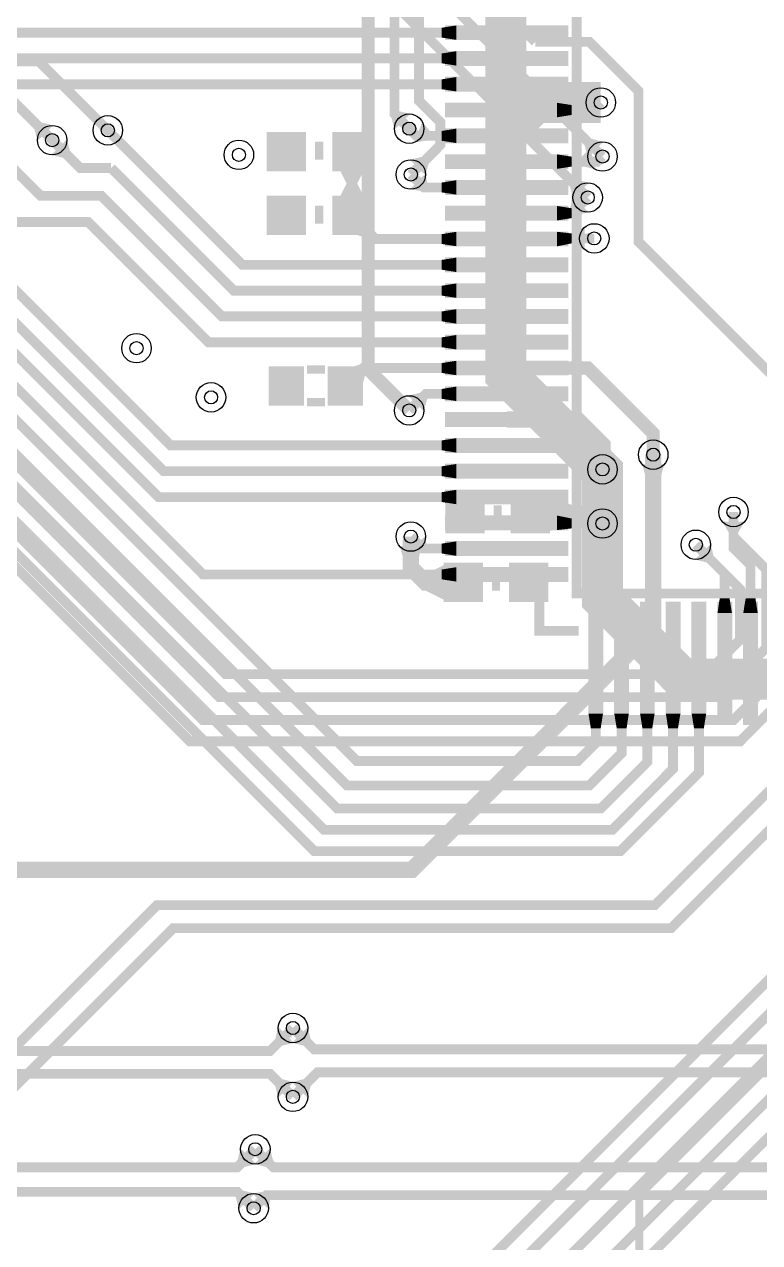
# Model space of a CAD drawing. Extents: x 295 to 3725, y 67 to 3582.
# Drawn here: x 1682 to 2131, y 1203 to 1947 of the extents above; entities that cross this region are included whole.
import ezdxf

# ---------------------------------------------------------------- set-up
doc = ezdxf.new("R2010")
doc.units = 9
for name, color, linetype, true_color in [('BottomLayer', 7, 'Continuous', 0x0000ff), ('BottomPasteMaskLayer', 7, 'Continuous', 0x800000), ('BottomSilkLayer', 7, 'Continuous', 0x66cc33), ('BottomSolderMaskLayer', 7, 'Continuous', 0xaa00ff), ('Document', 7, 'Continuous', 0xffffff), ('Hole', 7, 'Continuous', 0x222222), ('Inner1', 7, 'Continuous', 0x999966), ('Inner2', 7, 'Continuous', 0x008000), ('Multi-Layer', 7, 'Continuous', 0xc0c0c0), ('TopLayer', 7, 'Continuous', 0xff0000), ('TopPasteMaskLayer', 7, 'Continuous', 0x808080), ('TopSilkLayer', 7, 'Continuous', 0xffcc00), ('TopSolderMaskLayer', 7, 'Continuous', 0x800080)]:
    doc.layers.add(name, color=color, linetype=linetype, true_color=true_color)

msp = doc.modelspace()

# ---------------------------------------------------------------- hatches: boundary and pattern name
at = {"layer": 'BottomLayer'}
for points in [[(1917.5630999999994, 1891.9830000000002), (1908.0198000000019, 1882.434400000002), (1906.2146999999968, 1889.5404000000017), (1910.4562000000005, 1893.7842000000019)], [(1699.5625999999975, 1884.9832999999999), (1690.0166999999929, 1875.4374000000025), (1688.2136000000028, 1882.5437999999995), (1692.4562000000005, 1886.7864000000009)], [(1926.9802999999956, 1854.4357999999993), (1917.4349999999977, 1863.9824000000008), (1924.541600000004, 1865.7849999999999), (1928.783899999995, 1861.5421000000024)], [(1940.0050000000047, 1637), (1962.0049999999974, 1637), (1962.0049999999974, 1659), (1940.0050000000047, 1659)], [(1980.0050000000047, 1637), (2002.0049999999974, 1637), (2002.0049999999974, 1659), (1980.0050000000047, 1659)], [(2002.0068000000028, 1636.9995000000017), (2002.0068000000028, 1658.9989999999998), (2017.0068000000028, 1653.0004999999983), (2017.0068000000028, 1643.0004999999983)], [(2033.1156999999948, 1650.8001000000004), (2026.5040000000008, 1639.0299999999988), (2021.5084999999963, 1643.0004999999983), (2027.125899999999, 1653.0004999999983)], [(2121.75, 1643.0460999999996), (2108.25, 1643.0460999999996), (2112, 1636.7461000000003), (2118, 1636.7461000000003)], [(2100.9842999999964, 1629.5622000000003), (2091.4379000000044, 1620.0167000000001), (2098.5443000000014, 1618.213300000003), (2102.787099999994, 1622.4556999999986)], [(1924.7479999999996, 1628.0460999999996), (1911.2479999999923, 1628.0460999999996), (1912.9979999999996, 1621.7461000000003), (1922.9979999999996, 1621.7461000000003)], [(1938.9940999999963, 1616.9995000000017), (1938.9940999999963, 1595), (1927.0020000000004, 1601.0010000000002), (1927.0020000000004, 1611.0010000000002)], [(1960.9950000000026, 1617), (1938.9950000000026, 1617), (1938.9950000000026, 1595), (1960.9950000000026, 1595)], [(2000.9950000000026, 1617), (1978.9950000000026, 1617), (1978.9950000000026, 1595), (2000.9950000000026, 1595)]]:
    msp.add_hatch(color=256, dxfattribs=at).paths.add_polyline_path(points)
at = {"layer": 'BottomPasteMaskLayer'}
for points in [[(1940.0050000000047, 1637), (1962.0049999999974, 1637), (1962.0049999999974, 1659), (1940.0050000000047, 1659)], [(1980.0050000000047, 1637), (2002.0049999999974, 1637), (2002.0049999999974, 1659), (1980.0050000000047, 1659)], [(1960.9950000000026, 1617), (1938.9950000000026, 1617), (1938.9950000000026, 1595), (1960.9950000000026, 1595)], [(2000.9950000000026, 1617), (1978.9950000000026, 1617), (1978.9950000000026, 1595), (2000.9950000000026, 1595)]]:
    msp.add_hatch(color=256, dxfattribs=at).paths.add_polyline_path(points)
at = {"layer": 'BottomSolderMaskLayer'}
for points in [[(1939.004545454547, 1636), (1963.0045454545398, 1636), (1963.0045454545398, 1660), (1939.004545454547, 1660)], [(1979.004545454547, 1636), (2003.0045454545398, 1636), (2003.0045454545398, 1660), (1979.004545454547, 1660)], [(1961.994545454545, 1617.9999999999964), (1937.9945454545523, 1617.9999999999964), (1937.9945454545523, 1594), (1961.994545454545, 1594)], [(2001.994545454545, 1617.9999999999964), (1977.9945454545523, 1617.9999999999964), (1977.9945454545523, 1594), (2001.994545454545, 1594)]]:
    msp.add_hatch(color=256, dxfattribs=at).paths.add_polyline_path(points)
at = {"layer": 'Inner1'}
for points in [[(2035.563599999994, 1874.9832999999999), (2026.017700000004, 1865.4374000000025), (2024.2145000000019, 1872.5437999999995), (2028.4572000000044, 1876.7864000000009)], [(2026.5643999999957, 1849.9832999999999), (2017.0187000000005, 1840.4372000000003), (2015.215400000001, 1847.5435999999972), (2019.457899999994, 1851.7862999999998)], [(2072.7509999999966, 1678.0460999999996), (2059.251000000004, 1678.0460999999996), (2061.0009999999966, 1671.7461000000003), (2071.0009999999966, 1671.7461000000003)], [(1854.9833000000071, 1334.5625999999975), (1845.4374000000025, 1325.0167000000001), (1852.5437999999995, 1323.2136000000028), (1856.7863999999972, 1327.4562000000005)], [(1854.9833000000071, 1291.435900000004), (1845.4374000000025, 1300.9818000000014), (1852.5437999999995, 1302.7849999999962), (1856.7863999999972, 1298.542300000001)], [(1831.9804000000004, 1260.5636000000013), (1822.4343999999983, 1251.017700000004), (1829.5409, 1249.2145000000019), (1833.7834999999977, 1253.457199999997)], [(1830.9844000000012, 1223.4367999999959), (1821.436999999998, 1232.9812999999995), (1827.8784000000014, 1234.1204999999973), (1832.1215999999986, 1229.878499999999)]]:
    msp.add_hatch(color=256, dxfattribs=at).paths.add_polyline_path(points)
at = {"layer": 'TopLayer'}
for points in [[(1945.8690999999963, 1937.2020999999986), (1945.8690999999963, 1946.0181000000011), (1936.8691000000035, 1944.5990999999995), (1936.8691000000035, 1938.5990999999995)], [(2007.2890000000043, 1946.0190000000002), (2007.2890000000043, 1937.201000000001), (1945.8709999999992, 1937.201000000001), (1945.8709999999992, 1946.0190000000002)], [(1945.8690999999963, 1921.4600000000028), (1945.8690999999963, 1930.2782999999981), (1936.8691000000035, 1928.9009000000005), (1936.8691000000035, 1922.9009000000005)], [(2007.2890000000043, 1930.2790000000023), (2007.2890000000043, 1921.4609999999993), (1945.8709999999992, 1921.4609999999993), (1945.8709999999992, 1930.2790000000023)], [(1945.8690999999963, 1905.7103999999963), (1945.8690999999963, 1914.5288), (1936.8691000000035, 1913.1001000000033), (1936.8691000000035, 1907.100099999996)], [(2007.2890000000043, 1914.5290000000023), (2007.2890000000043, 1905.711000000003), (1945.8709999999992, 1905.711000000003), (1945.8709999999992, 1914.5290000000023)], [(2007.2890000000043, 1898.7789999999986), (2007.2890000000043, 1889.9609999999993), (1945.8709999999992, 1889.9609999999993), (1945.8709999999992, 1898.7789999999986)], [(2007.2900000000009, 1898.779300000002), (2007.2900000000009, 1889.9609000000019), (2016.2900000000009, 1891.399400000002), (2016.2900000000009, 1897.3993999999984)], [(2031.0152999999991, 1890.5080000000016), (2025.9475999999995, 1903.020700000001), (2021.4271000000008, 1897.3993999999984), (2023.8571999999986, 1891.399400000002)], [(1924.9815000000017, 1887.1630000000005), (1920.1343999999954, 1874.5631999999969), (1927.2837, 1875.6010999999999), (1929.5920000000042, 1881.6010999999999)], [(1945.8690999999963, 1874.2114000000001), (1945.8690999999963, 1883.0298000000003), (1936.8691000000035, 1881.6010999999999), (1936.8691000000035, 1875.6010999999999)], [(2007.2890000000043, 1883.0290000000023), (2007.2890000000043, 1874.2109999999993), (1945.8709999999992, 1874.2109999999993), (1945.8709999999992, 1883.0290000000023)], [(1707.981399999997, 1876.5646000000015), (1698.4354000000021, 1867.018600000003), (1705.541799999999, 1865.2154999999984), (1709.7844999999943, 1869.458200000001)], [(1831.0049999999974, 1880), (1853.0050000000047, 1880), (1853.0050000000047, 1858), (1831.0049999999974, 1858)], [(1871.0049999999974, 1880), (1893.0050000000047, 1880), (1893.0050000000047, 1858), (1871.0049999999974, 1858)], [(2007.2890000000043, 1867.2789999999986), (2007.2890000000043, 1858.461000000003), (1945.8709999999992, 1858.461000000003), (1945.8709999999992, 1867.2789999999986)], [(2007.2900000000009, 1867.2778000000035), (2007.2900000000009, 1858.461900000002), (2016.2900000000009, 1859.9004000000023), (2016.2900000000009, 1865.9003999999986)], [(2030.948900000003, 1857.9642999999996), (2027.5327000000034, 1871.024900000004), (2022.3611999999994, 1865.9003999999986), (2023.930499999995, 1859.9004000000023)], [(1889.5020000000004, 1858.0004999999983), (1874.5020000000004, 1858.0004999999983), (1879.0020000000004, 1849.000500000002), (1885.0020000000077, 1849.000500000002)], [(1926.9804000000004, 1855.5636000000013), (1917.4343999999983, 1846.017700000004), (1923.7770999999993, 1844.9782999999989), (1928.0198000000019, 1849.2209000000003)], [(1874.5020000000004, 1841.0010000000002), (1889.5020000000004, 1841.0010000000002), (1885.0020000000077, 1850.0010000000038), (1879.0020000000004, 1850.0010000000038)], [(1945.8690999999963, 1842.7221999999965), (1945.8690999999963, 1851.538099999998), (1936.8691000000035, 1850.0995999999977), (1936.8691000000035, 1844.0996000000014)], [(2007.2890000000043, 1851.538999999997), (2007.2890000000043, 1842.7210000000014), (1945.8709999999992, 1842.7210000000014), (1945.8709999999992, 1851.538999999997)], [(1831.0049999999974, 1841), (1853.0050000000047, 1841), (1853.0050000000047, 1819), (1831.0049999999974, 1819)], [(1871.0049999999974, 1841), (1893.0050000000047, 1841), (1893.0050000000047, 1819), (1871.0049999999974, 1819)], [(2026.5656999999992, 1832.0187000000005), (2017.018600000003, 1841.563399999999), (2015.2163999999975, 1834.4568), (2019.4595000000045, 1830.2147000000004)], [(1893.0028999999995, 1829.605599999999), (1882.3963000000003, 1818.9989999999998), (1891.9423000000024, 1815.8170000000027), (1896.1849000000002, 1820.0597000000016)], [(2007.2890000000043, 1835.7890000000007), (2007.2890000000043, 1826.9709999999977), (1945.8709999999992, 1826.9709999999977), (1945.8709999999992, 1835.7890000000007)], [(2007.2900000000009, 1835.7885999999999), (2007.2900000000009, 1826.9701999999997), (2016.2900000000009, 1828.3989000000001), (2016.2900000000009, 1834.3989000000001)], [(2024.0470999999961, 1809.2510000000002), (2024.0470999999961, 1822.7509999999966), (2017.7470999999932, 1819.0009999999966), (2017.7470999999932, 1813.0010000000002)], [(1945.8690999999963, 1811.220699999998), (1945.8690999999963, 1820.0390999999981), (1936.8691000000035, 1818.600599999998), (1936.8691000000035, 1812.6006000000016)], [(2007.2890000000043, 1820.0390000000007), (2007.2890000000043, 1811.2210000000014), (1945.8709999999992, 1811.2210000000014), (1945.8709999999992, 1820.0390000000007)], [(2007.2900000000009, 1820.0390999999981), (2007.2900000000009, 1811.220699999998), (2016.2900000000009, 1813.0010000000002), (2016.2900000000009, 1819.0009999999966)], [(1945.8690999999963, 1795.4712), (1945.8690999999963, 1804.2896000000037), (1936.8691000000035, 1802.899900000004), (1936.8691000000035, 1796.8998999999967)], [(2007.2890000000043, 1804.288999999997), (2007.2890000000043, 1795.4709999999977), (1945.8709999999992, 1795.4709999999977), (1945.8709999999992, 1804.288999999997)], [(1945.8690999999963, 1779.7217000000019), (1945.8690999999963, 1788.5399999999972), (1936.8691000000035, 1787.0990999999995), (1936.8691000000035, 1781.0990999999995)], [(2007.2890000000043, 1788.5390000000007), (2007.2890000000043, 1779.7209999999977), (1945.8709999999992, 1779.7209999999977), (1945.8709999999992, 1788.5390000000007)], [(1945.8690999999963, 1763.9818999999989), (1945.8690999999963, 1772.7979000000014), (1936.8691000000035, 1771.4009000000005), (1936.8691000000035, 1765.4009000000005)], [(2007.2890000000043, 1772.798999999999), (2007.2890000000043, 1763.9809999999998), (1945.8709999999992, 1763.9809999999998), (1945.8709999999992, 1772.798999999999)], [(1945.8690999999963, 1748.2299999999996), (1945.8690999999963, 1757.0483000000022), (1936.8691000000035, 1755.6001000000033), (1936.8691000000035, 1749.600099999996)], [(2007.2890000000043, 1757.0490000000027), (2007.2890000000043, 1748.2309999999998), (1945.8709999999992, 1748.2309999999998), (1945.8709999999992, 1757.0490000000027)], [(1945.8690999999963, 1732.4805000000015), (1945.8690999999963, 1741.2988000000005), (1936.8691000000035, 1739.8993999999984), (1936.8691000000035, 1733.899400000002)], [(2007.2890000000043, 1741.298999999999), (2007.2890000000043, 1732.4809999999998), (1945.8709999999992, 1732.4809999999998), (1945.8709999999992, 1741.298999999999)], [(2007.2900000000009, 1741.2988000000005), (2007.2900000000009, 1732.4805000000015), (2019.2900000000009, 1732.899400000002), (2019.2900000000009, 1740.8993999999984)], [(1851.8400000000038, 1714.9969999999994), (1832.1549999999988, 1714.9969999999994), (1832.1549999999988, 1736.997000000003), (1851.8400000000038, 1736.997000000003)], [(1887.8399999999965, 1714.9969999999994), (1868.1549999999988, 1714.9969999999994), (1868.1549999999988, 1736.997000000003), (1887.8399999999965, 1736.997000000003)], [(1880.3970000000045, 1736.9971000000005), (1887.8417999999947, 1723.9749999999985), (1890.444500000005, 1734.2001999999993), (1886.780500000008, 1739.0212000000029)], [(1945.8690999999963, 1716.7309999999998), (1945.8690999999963, 1725.5492999999988), (1936.8691000000035, 1724.1010999999999), (1936.8691000000035, 1718.1010999999999)], [(2007.2890000000043, 1725.548999999999), (2007.2890000000043, 1716.7309999999998), (1945.8709999999992, 1716.7309999999998), (1945.8709999999992, 1725.548999999999)], [(1925.9844000000012, 1710.4385000000002), (1916.4372999999978, 1719.9832000000024), (1923.5434999999998, 1721.7871999999988), (1927.7865999999995, 1717.545100000003)], [(2007.2890000000043, 1709.798999999999), (2007.2890000000043, 1700.9809999999998), (1945.8709999999992, 1700.9809999999998), (1945.8709999999992, 1709.798999999999)], [(1945.8690999999963, 1685.2417000000023), (1945.8690999999963, 1694.0601000000024), (1936.8691000000035, 1692.6996999999974), (1936.8691000000035, 1686.6996999999974)], [(2007.2890000000043, 1694.059000000001), (2007.2890000000043, 1685.2410000000018), (1945.8709999999992, 1685.2410000000018), (1945.8709999999992, 1694.059000000001)], [(2041.75, 1680.9529000000039), (2028.25, 1680.9529000000039), (2030, 1687.2528999999995), (2040, 1687.2528999999995)], [(1945.8690999999963, 1669.4922000000006), (1945.8690999999963, 1678.3080999999984), (1936.8691000000035, 1676.8989000000001), (1936.8691000000035, 1670.8989000000001)], [(2007.2890000000043, 1678.309000000001), (2007.2890000000043, 1669.4909999999982), (1945.8709999999992, 1669.4909999999982), (1945.8709999999992, 1678.309000000001)], [(1945.8690999999963, 1653.7402000000002), (1945.8690999999963, 1662.558600000004), (1936.8691000000035, 1661.100599999998), (1936.8691000000035, 1655.1006000000016)], [(2007.2890000000043, 1662.559000000001), (2007.2890000000043, 1653.7410000000018), (1945.8709999999992, 1653.7410000000018), (1945.8709999999992, 1662.559000000001)], [(2007.2890000000043, 1646.8089999999975), (2007.2890000000043, 1637.9910000000018), (1945.8709999999992, 1637.9910000000018), (1945.8709999999992, 1646.8089999999975)], [(2007.2900000000009, 1646.8090999999986), (2007.2900000000009, 1637.990700000002), (2016.2900000000009, 1638.999499999998), (2016.2900000000009, 1644.999499999998)], [(2029.0470999999961, 1635.249499999998), (2029.0470999999961, 1648.749499999998), (2022.7470999999932, 1644.999499999998), (2022.7470999999932, 1638.999499999998)], [(2121.75, 1643.0460999999996), (2108.25, 1643.0460999999996), (2112, 1636.7461000000003), (2118, 1636.7461000000003)], [(1926.9761999999973, 1634.6252999999997), (1917.4971000000005, 1625.012999999999), (1923.293899999997, 1624.5631999999969), (1927.5069000000003, 1628.8352999999988)], [(1945.8690999999963, 1622.2411999999968), (1945.8690999999963, 1631.0596000000005), (1936.8691000000035, 1629.699199999999), (1936.8691000000035, 1623.6992000000027)], [(2007.2890000000043, 1631.059000000001), (2007.2890000000043, 1622.2409999999982), (1945.8709999999992, 1622.2409999999982), (1945.8709999999992, 1631.059000000001)], [(2100.9842999999964, 1629.5620000000017), (2091.437699999995, 1620.0167000000001), (2098.5440000000017, 1618.2130999999972), (2102.7869999999966, 1622.4555)], [(1945.8690999999963, 1606.5014999999985), (1945.8690999999963, 1615.3198000000011), (1936.8691000000035, 1613.9009000000005), (1936.8691000000035, 1607.9009000000005)], [(2007.2890000000043, 1615.3189999999995), (2007.2890000000043, 1606.5009999999966), (1945.8709999999992, 1606.5009999999966), (1945.8709999999992, 1615.3189999999995)], [(2105.239300000001, 1587.2899999999972), (2114.0576, 1587.2899999999972), (2112.5996000000014, 1596.2900000000009), (2106.5996000000014, 1596.2900000000009)], [(2120.981400000004, 1587.2899999999972), (2129.7998000000007, 1587.2899999999972), (2128.4003999999986, 1596.2900000000009), (2122.4003999999986, 1596.2900000000009)], [(2035.3190000000031, 1587.2890000000007), (2035.3190000000031, 1525.8710000000028), (2026.5009999999966, 1525.8710000000028), (2026.5009999999966, 1587.2890000000007)], [(2051.058999999994, 1587.2890000000007), (2051.058999999994, 1525.8710000000028), (2042.2410000000018, 1525.8710000000028), (2042.2410000000018, 1587.2890000000007)], [(2066.809000000001, 1587.2890000000007), (2066.809000000001, 1525.8710000000028), (2057.991000000002, 1525.8710000000028), (2057.991000000002, 1587.2890000000007)], [(2082.559000000001, 1587.2890000000007), (2082.559000000001, 1525.8710000000028), (2073.741000000002, 1525.8710000000028), (2073.741000000002, 1587.2890000000007)], [(2098.309000000001, 1587.2890000000007), (2098.309000000001, 1525.8710000000028), (2089.4909999999945, 1525.8710000000028), (2089.4909999999945, 1587.2890000000007)], [(2114.058999999994, 1587.2890000000007), (2114.058999999994, 1525.8710000000028), (2105.2409999999945, 1525.8710000000028), (2105.2409999999945, 1587.2890000000007)], [(2129.798999999999, 1587.2890000000007), (2129.798999999999, 1525.8710000000028), (2120.9809999999998, 1525.8710000000028), (2120.9809999999998, 1587.2890000000007)], [(2035.3174, 1525.8715999999986), (2026.4990000000034, 1525.8715999999986), (2027.8984000000055, 1516.8715999999986), (2033.8983999999982, 1516.8715999999986)], [(2051.0596000000005, 1525.8715999999986), (2042.2411999999968, 1525.8715999999986), (2043.6992000000027, 1516.8715999999986), (2049.6991999999955, 1516.8715999999986)], [(2066.8065999999963, 1525.8715999999986), (2057.993199999997, 1525.8715999999986), (2059.4023000000016, 1516.8715999999986), (2065.4022999999943, 1516.8715999999986)], [(2082.558600000004, 1525.8715999999986), (2073.7402, 1525.8715999999986), (2075.100599999998, 1516.8715999999986), (2081.100599999998, 1516.8715999999986)], [(2098.3104999999996, 1525.8715999999986), (2089.492200000008, 1525.8715999999986), (2090.9014000000025, 1516.8715999999986), (2096.901399999995, 1516.8715999999986)], [(1846.5645999999979, 1325.0167000000001), (1837.018600000003, 1334.5625999999975), (1835.2155000000057, 1327.4562000000005), (1839.458200000001, 1323.2136000000028)], [(1846.5653999999995, 1300.9818000000014), (1837.018600000003, 1291.4366999999984), (1835.2160999999978, 1298.5433000000048), (1839.4591000000073, 1302.7854999999981)], [(1823.563599999994, 1251.0178000000014), (1814.0155999999988, 1260.561600000001), (1812.2140000000072, 1253.4547999999995), (1816.4576000000015, 1249.2131000000008)], [(1822.5656000000017, 1232.981399999997), (1813.0195999999996, 1223.4354000000021), (1811.2165000000023, 1230.541799999999), (1815.4591, 1234.7845000000016)]]:
    msp.add_hatch(color=256, dxfattribs=at).paths.add_polyline_path(points)
at = {"layer": 'TopPasteMaskLayer'}
for points in [[(2007.2890000000043, 1946.0190000000002), (2007.2890000000043, 1937.201000000001), (1945.8709999999992, 1937.201000000001), (1945.8709999999992, 1946.0190000000002)], [(2007.2890000000043, 1930.2790000000023), (2007.2890000000043, 1921.4609999999993), (1945.8709999999992, 1921.4609999999993), (1945.8709999999992, 1930.2790000000023)], [(2007.2890000000043, 1914.5290000000023), (2007.2890000000043, 1905.711000000003), (1945.8709999999992, 1905.711000000003), (1945.8709999999992, 1914.5290000000023)], [(2007.2890000000043, 1898.7789999999986), (2007.2890000000043, 1889.9609999999993), (1945.8709999999992, 1889.9609999999993), (1945.8709999999992, 1898.7789999999986)], [(2007.2890000000043, 1883.0290000000023), (2007.2890000000043, 1874.2109999999993), (1945.8709999999992, 1874.2109999999993), (1945.8709999999992, 1883.0290000000023)], [(1831.0049999999974, 1880), (1853.0050000000047, 1880), (1853.0050000000047, 1858), (1831.0049999999974, 1858)], [(1871.0049999999974, 1880), (1893.0050000000047, 1880), (1893.0050000000047, 1858), (1871.0049999999974, 1858)], [(2007.2890000000043, 1867.2789999999986), (2007.2890000000043, 1858.461000000003), (1945.8709999999992, 1858.461000000003), (1945.8709999999992, 1867.2789999999986)], [(2007.2890000000043, 1851.538999999997), (2007.2890000000043, 1842.7210000000014), (1945.8709999999992, 1842.7210000000014), (1945.8709999999992, 1851.538999999997)], [(1831.0049999999974, 1841), (1853.0050000000047, 1841), (1853.0050000000047, 1819), (1831.0049999999974, 1819)], [(1871.0049999999974, 1841), (1893.0050000000047, 1841), (1893.0050000000047, 1819), (1871.0049999999974, 1819)], [(2007.2890000000043, 1835.7890000000007), (2007.2890000000043, 1826.9709999999977), (1945.8709999999992, 1826.9709999999977), (1945.8709999999992, 1835.7890000000007)], [(2007.2890000000043, 1820.0390000000007), (2007.2890000000043, 1811.2210000000014), (1945.8709999999992, 1811.2210000000014), (1945.8709999999992, 1820.0390000000007)], [(2007.2890000000043, 1804.288999999997), (2007.2890000000043, 1795.4709999999977), (1945.8709999999992, 1795.4709999999977), (1945.8709999999992, 1804.288999999997)], [(2007.2890000000043, 1788.5390000000007), (2007.2890000000043, 1779.7209999999977), (1945.8709999999992, 1779.7209999999977), (1945.8709999999992, 1788.5390000000007)], [(2007.2890000000043, 1772.798999999999), (2007.2890000000043, 1763.9809999999998), (1945.8709999999992, 1763.9809999999998), (1945.8709999999992, 1772.798999999999)], [(2007.2890000000043, 1757.0490000000027), (2007.2890000000043, 1748.2309999999998), (1945.8709999999992, 1748.2309999999998), (1945.8709999999992, 1757.0490000000027)], [(2007.2890000000043, 1741.298999999999), (2007.2890000000043, 1732.4809999999998), (1945.8709999999992, 1732.4809999999998), (1945.8709999999992, 1741.298999999999)], [(1851.8400000000038, 1714.9969999999994), (1832.1549999999988, 1714.9969999999994), (1832.1549999999988, 1736.997000000003), (1851.8400000000038, 1736.997000000003)], [(1887.8399999999965, 1714.9969999999994), (1868.1549999999988, 1714.9969999999994), (1868.1549999999988, 1736.997000000003), (1887.8399999999965, 1736.997000000003)], [(2007.2890000000043, 1725.548999999999), (2007.2890000000043, 1716.7309999999998), (1945.8709999999992, 1716.7309999999998), (1945.8709999999992, 1725.548999999999)], [(2007.2890000000043, 1709.798999999999), (2007.2890000000043, 1700.9809999999998), (1945.8709999999992, 1700.9809999999998), (1945.8709999999992, 1709.798999999999)], [(2007.2890000000043, 1694.059000000001), (2007.2890000000043, 1685.2410000000018), (1945.8709999999992, 1685.2410000000018), (1945.8709999999992, 1694.059000000001)], [(2007.2890000000043, 1678.309000000001), (2007.2890000000043, 1669.4909999999982), (1945.8709999999992, 1669.4909999999982), (1945.8709999999992, 1678.309000000001)], [(2007.2890000000043, 1662.559000000001), (2007.2890000000043, 1653.7410000000018), (1945.8709999999992, 1653.7410000000018), (1945.8709999999992, 1662.559000000001)], [(2007.2890000000043, 1646.8089999999975), (2007.2890000000043, 1637.9910000000018), (1945.8709999999992, 1637.9910000000018), (1945.8709999999992, 1646.8089999999975)], [(2007.2890000000043, 1631.059000000001), (2007.2890000000043, 1622.2409999999982), (1945.8709999999992, 1622.2409999999982), (1945.8709999999992, 1631.059000000001)], [(2007.2890000000043, 1615.3189999999995), (2007.2890000000043, 1606.5009999999966), (1945.8709999999992, 1606.5009999999966), (1945.8709999999992, 1615.3189999999995)], [(2035.3190000000031, 1587.2890000000007), (2035.3190000000031, 1525.8710000000028), (2026.5009999999966, 1525.8710000000028), (2026.5009999999966, 1587.2890000000007)], [(2051.058999999994, 1587.2890000000007), (2051.058999999994, 1525.8710000000028), (2042.2410000000018, 1525.8710000000028), (2042.2410000000018, 1587.2890000000007)], [(2066.809000000001, 1587.2890000000007), (2066.809000000001, 1525.8710000000028), (2057.991000000002, 1525.8710000000028), (2057.991000000002, 1587.2890000000007)], [(2082.559000000001, 1587.2890000000007), (2082.559000000001, 1525.8710000000028), (2073.741000000002, 1525.8710000000028), (2073.741000000002, 1587.2890000000007)], [(2098.309000000001, 1587.2890000000007), (2098.309000000001, 1525.8710000000028), (2089.4909999999945, 1525.8710000000028), (2089.4909999999945, 1587.2890000000007)], [(2114.058999999994, 1587.2890000000007), (2114.058999999994, 1525.8710000000028), (2105.2409999999945, 1525.8710000000028), (2105.2409999999945, 1587.2890000000007)], [(2129.798999999999, 1587.2890000000007), (2129.798999999999, 1525.8710000000028), (2120.9809999999998, 1525.8710000000028), (2120.9809999999998, 1587.2890000000007)]]:
    msp.add_hatch(color=256, dxfattribs=at).paths.add_polyline_path(points)
at = {"layer": 'TopSolderMaskLayer'}
for points in [[(2014.2532816645835, 1946.1625758828995), (2014.2532816645835, 1937.0574241171016), (1938.9067183354127, 1937.0574241171016), (1938.9067183354127, 1946.1625758828995)], [(2014.2532816645835, 1930.422575882898), (2014.2532816645835, 1921.3174241171), (1938.9067183354127, 1921.3174241171), (1938.9067183354127, 1930.422575882898)], [(2014.2532816645835, 1914.6725758829016), (2014.2532816645835, 1905.5674241171037), (1938.9067183354127, 1905.5674241171037), (1938.9067183354127, 1914.6725758829016)], [(2014.2532816645835, 1898.922575882898), (2014.2532816645835, 1889.8174241171), (1938.9067183354127, 1889.8174241171), (1938.9067183354127, 1898.922575882898)], [(2014.2532816645835, 1883.172575882898), (2014.2532816645835, 1874.0674241171), (1938.9067183354127, 1874.0674241171), (1938.9067183354127, 1883.172575882898)], [(1830.0045454545398, 1881), (1854.004545454547, 1881), (1854.004545454547, 1857.0000000000036), (1830.0045454545398, 1857.0000000000036)], [(1870.0045454545398, 1881), (1894.004545454547, 1881), (1894.004545454547, 1857.0000000000036), (1870.0045454545398, 1857.0000000000036)], [(2014.2532816645835, 1867.422575882898), (2014.2532816645835, 1858.3174241171037), (1938.9067183354127, 1858.3174241171037), (1938.9067183354127, 1867.422575882898)], [(2014.2532816645835, 1851.6825758828963), (2014.2532816645835, 1842.577424117102), (1938.9067183354127, 1842.577424117102), (1938.9067183354127, 1851.6825758828963)], [(1830.0045454545398, 1842), (1854.004545454547, 1842), (1854.004545454547, 1818), (1830.0045454545398, 1818)], [(1870.0045454545398, 1842), (1894.004545454547, 1842), (1894.004545454547, 1818), (1870.0045454545398, 1818)], [(2014.2532816645835, 1835.9325758829), (2014.2532816645835, 1826.827424117102), (1938.9067183354127, 1826.827424117102), (1938.9067183354127, 1835.9325758829)], [(2014.2532816645835, 1820.1825758829), (2014.2532816645835, 1811.077424117102), (1938.9067183354127, 1811.077424117102), (1938.9067183354127, 1820.1825758829)], [(2014.2532816645835, 1804.4325758828963), (2014.2532816645835, 1795.3274241170984), (1938.9067183354127, 1795.3274241170984), (1938.9067183354127, 1804.4325758828963)], [(2014.2532816645835, 1788.6825758829), (2014.2532816645835, 1779.577424117102), (1938.9067183354127, 1779.577424117102), (1938.9067183354127, 1788.6825758829)], [(2014.2532816645835, 1772.9425758828984), (2014.2532816645835, 1763.8374241171005), (1938.9067183354127, 1763.8374241171005), (1938.9067183354127, 1772.9425758828984)], [(2014.2532816645835, 1757.192575882902), (2014.2532816645835, 1748.087424117104), (1938.9067183354127, 1748.087424117104), (1938.9067183354127, 1757.192575882902)], [(2014.2532816645835, 1741.4425758828984), (2014.2532816645835, 1732.3374241171005), (1938.9067183354127, 1732.3374241171005), (1938.9067183354127, 1741.4425758828984)], [(1852.8397459994885, 1713.9967272727226), (1831.1547459994908, 1713.9967272727226), (1831.1547459994908, 1737.99672727273), (1852.8397459994885, 1737.99672727273)], [(1888.8397459994885, 1713.9967272727226), (1867.1547459994908, 1713.9967272727226), (1867.1547459994908, 1737.99672727273), (1888.8397459994885, 1737.99672727273)], [(2014.2532816645835, 1725.6925758828984), (2014.2532816645835, 1716.5874241171005), (1938.9067183354127, 1716.5874241171005), (1938.9067183354127, 1725.6925758828984)], [(2014.2532816645835, 1709.9425758828947), (2014.2532816645835, 1700.837424117104), (1938.9067183354127, 1700.837424117104), (1938.9067183354127, 1709.9425758828947)], [(2014.2532816645835, 1694.2025758829004), (2014.2532816645835, 1685.0974241171025), (1938.9067183354127, 1685.0974241171025), (1938.9067183354127, 1694.2025758829004)], [(2014.2532816645835, 1678.4525758828968), (2014.2532816645835, 1669.3474241170989), (1938.9067183354127, 1669.3474241170989), (1938.9067183354127, 1678.4525758828968)], [(2014.2532816645835, 1662.7025758829004), (2014.2532816645835, 1653.5974241171025), (1938.9067183354127, 1653.5974241171025), (1938.9067183354127, 1662.7025758829004)], [(2014.2532816645835, 1646.9525758828968), (2014.2532816645835, 1637.8474241171025), (1938.9067183354127, 1637.8474241171025), (1938.9067183354127, 1646.9525758828968)], [(2014.2532816645835, 1631.2025758828968), (2014.2532816645835, 1622.0974241170989), (1938.9067183354127, 1622.0974241170989), (1938.9067183354127, 1631.2025758828968)], [(2014.2532816645835, 1615.4625758828988), (2014.2532816645835, 1606.357424117101), (1938.9067183354127, 1606.357424117101), (1938.9067183354127, 1615.4625758828988)], [(2035.462575882906, 1594.2532816645871), (2035.462575882906, 1518.9067183354164), (2026.3574241170936, 1518.9067183354164), (2026.3574241170936, 1594.2532816645871)], [(2051.202575882897, 1594.2532816645871), (2051.202575882897, 1518.9067183354164), (2042.0974241170989, 1518.9067183354164), (2042.0974241170989, 1594.2532816645871)], [(2066.952575882904, 1594.2532816645871), (2066.952575882904, 1518.9067183354164), (2057.847424117099, 1518.9067183354164), (2057.847424117099, 1594.2532816645871)], [(2082.702575882904, 1594.2532816645871), (2082.702575882904, 1518.9067183354164), (2073.597424117099, 1518.9067183354164), (2073.597424117099, 1594.2532816645871)], [(2098.452575882904, 1594.2532816645871), (2098.452575882904, 1518.9067183354164), (2089.3474241170916, 1518.9067183354164), (2089.3474241170916, 1594.2532816645871)], [(2114.202575882897, 1594.2532816645871), (2114.202575882897, 1518.9067183354164), (2105.0974241170916, 1518.9067183354164), (2105.0974241170916, 1594.2532816645871)], [(2129.942575882902, 1594.2532816645871), (2129.942575882902, 1518.9067183354164), (2120.837424117097, 1518.9067183354164), (2120.837424117097, 1594.2532816645871)]]:
    msp.add_hatch(color=256, dxfattribs=at).paths.add_polyline_path(points)

# ---------------------------------------------------------------- linework, layer by layer
at = {"layer": 'BottomLayer'}
for points, const_width in [([(1918, 1855), (1936, 1873), (1936, 1887), (1923, 1900), (1923, 2091), (1845, 2169), (1429, 2169), (1294, 2304), (1294, 2462), (1219, 2537), (1219, 2779), (1099, 2899), (1099, 2905)], 6), ([(1917, 1883), (1908, 1892), (1908, 2085), (1839, 2154), (1420, 2154), (1277, 2297), (1277, 2450)], 6), ([(1917, 1711), (1892, 1736), (1892, 2038), (1858, 2072), (1361, 2072), (1335, 2046), (1248, 2046), (1191, 2103), (1191, 2187), (1216, 2212), (1260, 2212), (1273, 2199), (1273, 2193)], 8), ([(1732.9979999999996, 1882), (1691.0009999999966, 1923.9989999999998), (1208.9990000000034, 1923.9989999999998), (1077, 1792), (1077, 1613)], 6), ([(1698.9990000000034, 1876.0010000000002), (1673.9990000000034, 1901.0010000000002), (1217.9979999999996, 1901.0010000000002), (1099, 1782.0030000000006), (1099, 1637)], 6), ([(2657, 1871), (2527, 1741), (2307, 1741), (2206, 1640), (2206, 1548), (2067, 1409), (1763, 1409), (1593, 1239), (646, 1239)], 6), ([(2648, 1838), (2536, 1726), (2314, 1726), (2224, 1636), (2224, 1542), (2077, 1395), (1773, 1395), (1604, 1226), (983, 1226), (857, 1100), (857, 903), (864, 896), (864, 552), (809, 497), (725, 497), (674, 446), (674, 415), (571, 312), (470, 312)], 6), ([(2115, 1649), (2115, 1634), (2135, 1614), (2135, 1566), (2105, 1536), (1801, 1536), (1632, 1705), (1401, 1705), (1390, 1694), (1364, 1694), (1338, 1720), (1312, 1720)], 6), ([(2092.0020000000004, 1628.9989999999998), (2118.9990000000034, 1602), (2118.9990000000034, 1571.0010000000002), (2097.9979999999996, 1550), (1805, 1550), (1635, 1720), (1388, 1720), (1385, 1717)], 6), ([(2141, 1640), (2152, 1629), (2152, 1559), (2115, 1522), (1791, 1522), (1622, 1691), (1419, 1691), (1399, 1671), (1367, 1671)], 6), ([(2171.0009999999966, 1631.0010000000002), (2171.0009999999966, 1561.0010000000002), (2118.9990000000034, 1508.9989999999962), (1782.9979999999996, 1508.9989999999962), (1615, 1677), (1427, 1677), (1401, 1651)], 6), ([(2035, 1642), (2029, 1648), (1991, 1648)], 10), ([(1950, 1606), (1927, 1606), (1918, 1615), (1918, 1634)], 10), ([(2057.5, 1147), (2057.5, 1232), (2231, 1405.5), (2231, 1448)], 5)]:
    msp.add_lwpolyline(points, dxfattribs=dict(at, const_width=const_width))
at = {"layer": 'BottomSilkLayer', "const_width": 5}
for points in [[(1971, 1642), (1971, 1653)], [(1970, 1612), (1970, 1601)]]:
    msp.add_lwpolyline(points, dxfattribs=at)
at = {"layer": 'Document', "const_width": 5}
for points in [[(1865.5, 1736.0010000000002), (1854.5, 1736.0010000000002)], [(1865.5, 1715.9990000000034), (1854.5, 1715.9990000000034)]]:
    msp.add_lwpolyline(points, dxfattribs=at)
at = {"layer": 'Hole'}
for centre in [(2034, 1899), (1733, 1882), (1917, 1883), (1699, 1876), (1813, 1867), (2035, 1866), (1918, 1855), (2026, 1841), (2030, 1816), (1750.5, 1749), (1796, 1719), (1917, 1711), (2066, 1684), (2035, 1675), (2115, 1649), (2035, 1642), (1918, 1634), (2092, 1629), (1846, 1334), (1846, 1292), (1823, 1260), (1822, 1224)]:
    msp.add_circle(centre, 4, dxfattribs=at)
at = {"layer": 'Inner1'}
for points, const_width in [([(2035, 1866), (1927, 1974), (1864, 1974), (1671, 2167), (1570, 2167), (1517, 2220), (1517, 2280), (1445, 2352), (1329, 2352), (1216, 2465), (1216, 2773), (1128, 2861), (1128, 2899)], 6), ([(2026, 1841), (1908, 1959), (1861, 1959), (1668, 2152), (1563, 2152), (1503, 2212), (1503, 2273), (1440, 2336), (1324, 2336), (945, 2715), (945, 2770)], 6), ([(1994, 1936), (1939, 1991), (1869, 1991), (1677, 2183), (1579, 2183), (1532, 2230), (1532, 2287), (1452, 2367), (1337, 2367), (1312, 2392), (1312, 2444)], 6), ([(2633, 1968), (2644, 1957), (2696, 1957), (2736, 1917), (2736, 1319), (2649, 1232), (1830, 1232), (1822, 1224)], 6), ([(2512, 1939), (2525, 1926), (2557, 1926), (2591, 1892), (2591, 1368), (2530, 1307), (1861, 1307), (1846, 1292)], 6), ([(1855, 1249), (2639, 1249), (2720, 1330), (2720, 1912), (2693, 1939), (2640, 1939), (2633, 1932), (2631, 1932)], 6), ([(2251, 1620), (2057, 1814), (2057, 1906), (2027, 1936), (1994, 1936)], 6), ([(2514, 1897), (2526, 1909), (2554, 1909), (2578, 1885), (2578, 1376), (2523, 1321), (1859, 1321), (1846, 1334)], 6), ([(1417, 1430.5), (1918.502999999997, 1430.5), (2066.0009999999966, 1577.9979999999996), (2066.0009999999966, 1683.9989999999998)], 10), ([(1823, 1260), (1834, 1249), (1855, 1249)], 6)]:
    msp.add_lwpolyline(points, dxfattribs=dict(at, const_width=const_width))
at = {"layer": 'Inner2', "const_width": 25}
for points in [[(1976, 1881), (1976, 2093), (2020, 2137), (2228, 2137)], [(2034, 1899), (1994, 1899), (1976, 1881), (1976, 1733), (2035, 1674), (2035, 1642)], [(2035, 1642), (2035, 1596), (2084, 1547), (2551, 1547), (2623, 1619), (2644, 1619)]]:
    msp.add_lwpolyline(points, dxfattribs=at)
at = {"layer": 'Multi-Layer'}
for centre in [(2034, 1899), (1733, 1882), (1917, 1883), (1699, 1876), (1813, 1867), (2035, 1866), (1918, 1855), (2026, 1841), (2030, 1816), (1750.5, 1749), (1796, 1719), (1917, 1711), (2066, 1684), (2035, 1675), (2035, 1642), (2115, 1649), (1918, 1634), (2092, 1629), (1846, 1334), (1846, 1292), (1823, 1260), (1822, 1224)]:
    msp.add_circle(centre, 9, dxfattribs=at)
at = {"layer": 'TopLayer'}
for points, const_width in [([(1215.6000000000058, 1973), (1555, 1973), (1586.4000000000015, 1941.5999999999985), (1976.5999999999985, 1941.5999999999985)], 6), ([(1215.6000000000058, 1953.2999999999993), (1550.699999999997, 1953.2999999999993), (1578.1000000000058, 1925.9000000000015), (1976.5999999999985, 1925.9000000000015)], 6), ([(1976.5999999999985, 1910.1000000000022), (1571.8999999999942, 1910.1000000000022), (1548.4000000000015, 1933.6000000000022), (1215.6000000000058, 1933.6000000000022)], 6), ([(1976.5999999999985, 1689.699999999997), (1771.300000000003, 1689.699999999997), (1547.0999999999985, 1913.8999999999978), (1215.6000000000058, 1913.8999999999978)], 6), ([(1215.6000000000058, 1894.2000000000007), (1546.800000000003, 1894.2000000000007), (1767.0999999999985, 1673.8999999999978), (1976.5999999999985, 1673.8999999999978)], 6), ([(1976.5999999999985, 1894.4000000000015), (2029.3999999999942, 1894.4000000000015), (2034, 1899)], 6), ([(1976.5999999999985, 1799.8999999999978), (1815.1000000000058, 1799.8999999999978), (1733, 1882)], 6), ([(1976.5999999999985, 1878.6000000000022), (1921.4000000000015, 1878.6000000000022), (1917, 1883)], 6), ([(1976.5999999999985, 1658.0999999999985), (1763.9000000000015, 1658.0999999999985), (1547.5, 1874.5), (1215.6000000000058, 1874.5)], 6), ([(1735, 1858.9989999999998), (1716.0009999999966, 1858.9989999999998), (1699, 1876)], 6), ([(1976.5999999999985, 1768.4000000000015), (1802.6000000000058, 1768.4000000000015), (1729, 1842), (1692, 1842), (1665, 1869)], 6), ([(1882, 1869), (1882, 1830)], 6), ([(2035, 1866), (2031.8999999999942, 1862.9000000000015), (1976.5999999999985, 1862.9000000000015)], 6), ([(1976.5999999999985, 1752.6000000000022), (1794.3999999999942, 1752.6000000000022), (1721, 1826), (1669, 1826), (1632, 1863)], 6), ([(1976.5999999999985, 1784.0999999999985), (1809.8999999999942, 1784.0999999999985), (1735, 1859)], 6), ([(1976.5999999999985, 1610.9000000000015), (1791.0999999999985, 1610.9000000000015), (1547.2000000000044, 1854.7999999999993), (1215.6000000000058, 1854.7999999999993)], 6), ([(1918, 1855), (1925.9000000000015, 1847.0999999999985), (1976.5999999999985, 1847.0999999999985)], 6), ([(1215.6000000000058, 1835.2000000000007), (1546.800000000003, 1835.2000000000007), (1885, 1497), (2020, 1497), (2030.9000000000015, 1507.9000000000015), (2030.9000000000015, 1556.5999999999985)], 6), ([(1976.5999999999985, 1831.3999999999978), (2016.4000000000015, 1831.3999999999978), (2026, 1841)], 6), ([(1882, 1830), (1896.4000000000015, 1815.5999999999985), (1976.5999999999985, 1815.5999999999985)], 6), ([(2046.699999999997, 1556.5999999999985), (2046.699999999997, 1501.699999999997), (2027, 1482), (1879, 1482), (1545.5, 1815.5), (1215.6000000000058, 1815.5)], 6), ([(1976.5999999999985, 1815.5999999999985), (1977, 1816), (2030, 1816)], 6), ([(2062.399999999994, 1556.5999999999985), (2062.399999999994, 1496.4000000000015), (2034, 1468), (1873, 1468), (1545.2000000000044, 1795.7999999999993), (1215.6000000000058, 1795.7999999999993)], 6), ([(2078.100000000006, 1556.5999999999985), (2078.100000000006, 1492.199999999997), (2041, 1455), (1865, 1455), (1543.9000000000015, 1776.1000000000022), (1215.6000000000058, 1776.1000000000022)], 6), ([(2093.9000000000015, 1556.5999999999985), (2093.9000000000015, 1489.8999999999942), (2046, 1442), (1859, 1442), (1544.5999999999985, 1756.3999999999978), (1215.6000000000058, 1756.3999999999978)], 6), ([(1976.5999999999985, 1736.9000000000015), (2026.0999999999985, 1736.9000000000015), (2066, 1697), (2066, 1684)], 8), ([(1976.5999999999985, 1736.9000000000015), (1888.9000000000015, 1736.9000000000015), (1878, 1726)], 6), ([(1976.5999999999985, 1721.1000000000022), (1927.0999999999985, 1721.1000000000022), (1917, 1711)], 6), ([(2035, 1675), (2035, 1690), (2019.5999999999985, 1705.4000000000015), (1976.5999999999985, 1705.4000000000015)], 10), ([(2125.4000000000015, 1556.5999999999985), (2125.4000000000015, 1616.5999999999985), (2115, 1627), (2115, 1649)], 6), ([(2035, 1642), (1977, 1642), (1976.5999999999985, 1642.3999999999978)], 6), ([(1918, 1634), (1925.4000000000015, 1626.7000000000007), (1976.5999999999985, 1626.7000000000007)], 6), ([(2109.5999999999985, 1556.5999999999985), (2109.5999999999985, 1611.3999999999978), (2092, 1629)], 6), ([(2172.600000000006, 1556.5999999999985), (2172.600000000006, 1399.5999999999985), (1941, 1168), (1941, 584), (1862, 505), (1808, 505), (1737.9000000000015, 434.8999999999942)], 6), ([(2188.4000000000015, 1556.5999999999985), (2188.4000000000015, 1394.4000000000015), (1964, 1170)], 6), ([(2204.0999999999985, 1556.5999999999985), (2204.0999999999985, 1384.0999999999985), (1974.0999999999985, 1154.0999999999985), (1974.0999999999985, 434.8999999999942)], 6), ([(2267.0999999999985, 1556.5999999999985), (2267.0999999999985, 1421.0999999999985), (1990, 1144), (1990, 590), (2096, 484), (2312, 484), (2388, 408)], 6), ([(2488, 408), (2439, 457), (2376, 457), (2330, 503), (2101, 503), (2005, 599), (2005, 1136), (2282.9000000000015, 1413.9000000000015), (2282.9000000000015, 1556.5999999999985)], 6), ([(1165, 1005), (1166, 1006), (1166, 1142), (1208, 1184), (1208, 1250), (1278, 1320), (1832, 1320), (1846, 1334)], 6), ([(1265, 1005), (1265, 1143), (1224, 1184), (1224, 1244), (1286, 1306), (1832, 1306), (1846, 1292)], 6), ([(1454, 1187), (1454, 1209), (1494, 1249), (1812, 1249), (1823, 1260)], 6), ([(1515, 1005), (1515, 1131), (1471, 1175), (1471, 1204), (1501, 1234), (1812, 1234), (1822, 1224)], 6)]:
    msp.add_lwpolyline(points, dxfattribs=dict(at, const_width=const_width))
at = {"layer": 'TopSilkLayer', "const_width": 6}
msp.add_lwpolyline([(2019.2839999999997, 2110.7160000000003), (2530.7160000000003, 2110.7160000000003), (2530.7160000000003, 1599.2839999999997), (2019.2839999999997, 1599.2839999999997), (2019.2839999999997, 2110.7160000000003)], close=True, dxfattribs=at)
at = {"layer": 'TopSilkLayer'}
for points, const_width in [([(1862, 1875), (1862, 1864)], 5), ([(1862, 1836), (1862, 1825)], 5), ([(1996.4099999999962, 1600.4969999999994), (1996.4099999999962, 1576.4099999999999), (2020.4969999999958, 1576.4099999999999)], 6)]:
    msp.add_lwpolyline(points, dxfattribs=dict(at, const_width=const_width))

doc.saveas('drawing.dxf')
